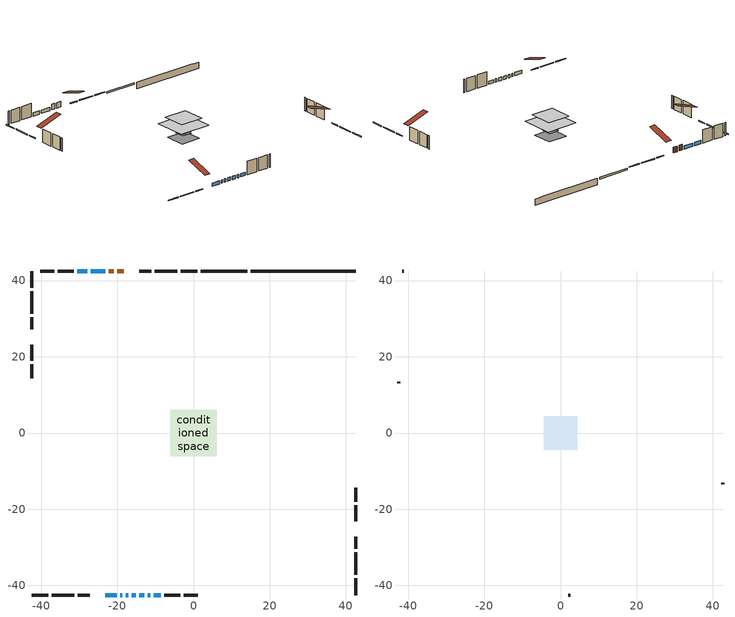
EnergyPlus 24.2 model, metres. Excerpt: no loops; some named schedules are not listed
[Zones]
conditioned space
 floor adiabatic (Floor2 construction): -1.8,-1.8 -1.8,1.8 1.8,1.8 1.8,-1.8 z0.66
 floor adiabatic (AdiabaticFloorConstruction): -6.04,-6.04 -6.04,6.04 6.04,6.04 6.04,-6.04 z3.1
 floor foundation (Slab1 construction): -3.81,-3.81 -3.81,3.81 3.81,3.81 3.81,-3.81 z-1.83
 floor foundation (Slab2 construction): -1.8,-1.8 -1.8,1.8 1.8,1.8 1.8,-1.8 z0
 wall outside (RimJoist1 construction): 1.01,42.5 -3.33,42.5 / -42.5,-42.5 -38.15,-42.5 / -42.5,42.5 -42.5,38.15 / 42.5,-42.5 42.5,-38.15 z0.66:0.96
 wall outside (RimJoist2 construction): -4.26,42.5 -10.2,42.5 / -37.22,-42.5 -31.28,-42.5 / -42.5,37.22 -42.5,31.28 / 42.5,-37.22 42.5,-31.28 z0.66:0.96
 wall outside (RimJoist4 construction): -11.13,42.5 -14.22,42.5 / -30.35,-42.5 -27.27,-42.5 / -42.5,30.35 -42.5,27.27 / 42.5,-30.35 42.5,-27.27 z0.66:0.96
 wall outside (AdiabaticWallConstruction 1): -18.32,42.5 -20.06,42.5 / -20.98,42.5 -22.23,42.5 z0.66:2.69
 wall outside (AdiabaticWallConstruction): -23.16,-42.5 -20.11,-42.5 / -19.18,-42.5 -18.67,-42.5 / -17.74,-42.5 -17.16,-42.5 / -16.24,-42.5 -15.1,-42.5 / -14.17,-42.5 -12.9,-42.5 / -23.16,42.5 -26.95,42.5 / -11.98,-42.5 -11.4,-42.5 / -10.48,-42.5 -8.57,-42.5 / -27.88,42.5 -30.47,42.5 z0.66:1.88
 wall outside (Wall1 construction): -31.4,42.5 -35.59,42.5 / -7.64,-42.5 -3.45,-42.5 / -42.5,23.16 -42.5,18.97 / 42.5,-23.16 42.5,-18.97 z0.66:5.54
 wall outside (Wall2 construction): -36.52,42.5 -40.17,42.5 / -2.53,-42.5 1.13,-42.5 / -42.5,18.04 -42.5,14.39 / 42.5,-18.04 42.5,-14.39 z0.66:5.54
 wall foundation (FoundationWall1 construction): 15.06,42.5,-1.83 15.06,42.5,0.56 39.75,42.5,0.56 39.75,42.5,0.33 42.5,42.5,0.33 42.5,42.5,-1.83
 wall foundation (FoundationWall2 construction): 14.13,42.5 1.94,42.5 z0:0.66
 window (WindowConstruction): -23.16,-42.5 -20.11,-42.5 z0.66:1.88
 window (WindowConstruction 8): -19.18,-42.5 -18.67,-42.5 z0.66:1.88
 window (WindowConstruction 1): -17.74,-42.5 -17.16,-42.5 z0.66:1.88
 window (WindowConstruction 2): -16.24,-42.5 -15.1,-42.5 z0.66:1.88
 window (WindowConstruction 3): -14.17,-42.5 -12.9,-42.5 z0.66:1.88
 window (WindowConstruction 4): -23.16,42.5 -26.95,42.5 z0.66:1.88
 window (WindowConstruction 5): -11.98,-42.5 -11.4,-42.5 z0.66:1.88
 window (WindowConstruction 6): -10.48,-42.5 -8.57,-42.5 z0.66:1.88
 window (WindowConstruction 7): -27.88,42.5 -30.47,42.5 z0.66:1.88
 door (Door): -18.33,42.5 -20.06,42.5 z0.66:2.69
 door (Door 1): -20.98,42.5 -22.23,42.5 z0.66:2.69
 ceiling adiabatic (AdiabaticFloorConstruction): 6.04,-6.04 6.04,6.04 -6.04,6.04 -6.04,-6.04 z3.1
attic - vented
 floor to conditioned space (Floor1 construction Reversed): -4.39,-4.39 -4.39,4.39 4.39,4.39 4.39,-4.39 z5.54
 wall outside (Wall3 construction): -41.1,42.5 -41.57,42.5 / 2.05,-42.5 2.52,-42.5 / -42.5,13.46 -42.5,12.99 / 42.5,-13.46 42.5,-12.99 z0.66:5.54
 roof outside (Roof1 construction): -17.4,42.5,5.54 -17.4,33.95,8.38 -15.15,33.95,8.38 -15.15,42.5,5.54; -24.09,-42.5,5.54 -24.09,-33.95,8.38 -26.34,-33.95,8.38 -26.34,-42.5,5.54; -42.5,24.09,5.54 -33.95,24.09,8.38 -33.95,26.34,8.38 -42.5,26.34,5.54; 42.5,-24.09,5.54 33.95,-24.09,8.38 33.95,-26.34,8.38 42.5,-26.34,5.54
[Building]
Building 1: Terrain=Suburbs
[Site:Location]
Saskatoon Intl AP_SK: Latitude {deg}=52.17; Longitude {deg}=-106.7; Time Zone {hr}=-6; Elevation {m}=504; Keep Site Location Information=Yes
[Site:GroundTemperature:Shallow]
-3.29371, -5.9198, -6.13011, -4.88389, 0.118965, 5.09852, 9.41553, 12.1502, 12.3826, 10.1583, 5.95142, 1.12462
[Site:WaterMainsTemperature]
Calculation Method=Schedule; Temperature Schedule=mains temperature schedule
[Material] Roughness=Rough; Thermal Absorptance=0.9
Name | Thickness {m} | Conductivity {W/m-K} | Density {kg/m3} | Specific Heat {J/kg-K} | Solar Absorptance | Visible Absorptance
asphalt or fiberglass shingles | 0.00635 | 0.162714 | 1121.4 | 1465.45 | 0.84 | 0.84
ceiling loosefill ins | 0.169333 | 0.0480833 | 16.02 | 1046.75 | 0.7 | 0.7
ceiling stud and cavity | 0.1397 | 0.112855 | 65.682 | 1177.47 | 0.7 | 0.7
concrete 4.0 in. | 0.1016 | 1.803125 | 2242.8 | 837.4 | 0.7 | 0.7
concrete 8.0 in. | 0.2032 | 1.803125 | 2242.8 | 837.4 | 0.7 | 0.7
door material | 0.04445 | 0.188738 | 512.64 | 1214.23 | 0.7 | 0.7
door material 1 | 0.04445 | 0.0451087 | 512.64 | 1214.23 | 0.7 | 0.7
exterior vertical ins | 0.0050556 | 0.029427 | 32.04 | 1214.23 | 0.7 | 0.7
exterior vertical ins 1 | 0.00108814 | 0.029427 | 32.04 | 1214.23 | 0.7 | 0.7
floor covering | 0.0127 | 9.015625 | 54.468 | 1339.84 | 0.6 | 0.6
floor covering 1 | 0.0127 | 0.0433444 | 54.468 | 1339.84 | 0.6 | 0.6
floor rigid ins; wall rigid ins | 0.512978 | 0.029427 | 32.04 | 1214.23 | 0.7 | 0.7
floor stud and cavity | 0.0889 | 0.221242 | 50.32683 | 1063.81 | 0.7 | 0.7
floor stud and cavity 1 | 0.1397 | 1.75129 | 37.0049 | 1207.88 | 0.7 | 0.7
furniture material conditioned space 1 | 0.1524 | 0.115458 | 640.8 | 1214.23 | 0.6 | 0.6
gypsum board | 0.0127 | 0.160291 | 801 | 837.4 | 0.6 | 0.6
gypsum board 1 | 0.0127 | 0.160291 | 801 | 837.4 | 0.7 | 0.7
osb sheathing 0.5 in. | 0.0127 | 0.115458 | 512.64 | 1214.23 | 0.7 | 0.7
osb sheathing 0.75 in. | 0.01905 | 0.115458 | 512.64 | 1214.23 | 0.7 | 0.7
osb sheathing 2.0 in. | 0.0508 | 0.115458 | 512.64 | 1214.23 | 0.7 | 0.7
rim joist rigid ins | 0.051816 | 0.029427 | 32.04 | 1214.23 | 0.7 | 0.7
rim joist stud and cavity | 0.0508 | 0.271007 | 50.32683 | 1063.81 | 0.6 | 0.6
rim joist stud and cavity 1 | 0.0508 | 0.0310022 | 125.044 | 1163.47 | 0.6 | 0.6
rim joist stud and cavity 2 | 0.0508 | 0.0442091 | 125.044 | 1163.47 | 0.6 | 0.6
wall stud and cavity | 0.1397 | 0.0930111 | 139.0536 | 1170.24 | 0.7 | 0.7
wall stud and cavity 1 | 0.1397 | 0.0923614 | 139.0536 | 1170.24 | 0.7 | 0.7
wall stud and cavity 2 | 0.0889 | 6.1454 | 50.32683 | 1063.81 | 0.6 | 0.6
wall stud and cavity 3 | 0.0889 | 0.380278 | 52.3479 | 1209.89 | 0.7 | 0.7
wall stud and cavity 4 | 0.0889 | 0.391764 | 83.0341 | 1211.67 | 0.7 | 0.7
wood siding | 0.0254 | 0.102417 | 544.68 | 1172.36 | 0 | 0
wood siding 1 | 0.00254 | 0.102417 | 544.68 | 1172.36 | 0 | 0
wood siding 2; wood siding 3; wood siding 4 | 0.0254 | 0.102417 | 544.68 | 1172.36 | 0.7 | 0.7
[WindowMaterial:SimpleGlazingSystem]
Name | U-Factor {W/m2-K} | Solar Heat Gain Coefficient
WindowMaterial | 2.88499 | 0.7
WindowMaterial 1 | 4.05352 | 0.67
WindowMaterial 2 | 3.71171 | 0.69
WindowMaterial 3 | 2.918492 | 0.67
WindowMaterial 4 | 2.87931 | 0.7
WindowMaterial 5 | 4.06658 | 0.67
WindowMaterial 6 | 3.597013 | 0.7
WindowMaterial 7 | 3.68843 | 0.69
WindowMaterial 8 | 3.032052 | 0.55
[Construction]
AdiabaticFloorConstruction: floor stud and cavity 1, floor rigid ins, osb sheathing 0.75 in., floor covering 1
AdiabaticWallConstruction: wood siding 3, wall rigid ins, wall stud and cavity 3, gypsum board
AdiabaticWallConstruction 1: wood siding 4, wall rigid ins, wall stud and cavity 3, gypsum board
Door: door material
Door 1: door material 1
Floor1 construction Reversed: gypsum board, ceiling stud and cavity, ceiling loosefill ins
Floor2 construction: floor stud and cavity, floor covering
FoundationWall1 construction: concrete 8.0 in., gypsum board 1
FoundationWall2 construction: concrete 8.0 in.
furniture construction conditioned space 1: furniture material conditioned space 1
PartitionWallConstruction: gypsum board, wall stud and cavity 4, gypsum board
RimJoist1 construction: wood siding 2, rim joist stud and cavity
RimJoist2 construction: wood siding 2, osb sheathing 2.0 in., rim joist stud and cavity 1
RimJoist4 construction: wood siding 2, rim joist rigid ins, osb sheathing 2.0 in., rim joist stud and cavity 2
Roof1 construction: asphalt or fiberglass shingles
Slab1 construction; Slab2 construction: concrete 4.0 in.
Wall1 construction: wood siding, osb sheathing 0.5 in., wall stud and cavity, gypsum board
Wall2 construction: wood siding, osb sheathing 0.5 in., wall stud and cavity 1, gypsum board
Wall3 construction: wood siding 1, wall stud and cavity 2
WindowConstruction: WindowMaterial
WindowConstruction 1: WindowMaterial 1
WindowConstruction 2: WindowMaterial 2
WindowConstruction 3: WindowMaterial 3
WindowConstruction 4: WindowMaterial 4
WindowConstruction 5: WindowMaterial 5
WindowConstruction 6: WindowMaterial 6
WindowConstruction 7: WindowMaterial 7
WindowConstruction 8: WindowMaterial 8
[Zone] Multiplier=1; Part of Total Floor Area=Yes
Name | Volume {m3}
attic - vented | 35.5556
conditioned space | 509.5
[Space]
Name | Zone | Volume {m3}
attic - vented 1 | attic - vented | 35.5556
conditioned space 1 | conditioned space | 509.5
[ZoneInfiltration:EffectiveLeakageArea]
infil attic - vented 1: Zone or Space=attic - vented 1; Schedule=Always On Discrete; Effective Air Leakage Area {cm2}=2637.26; Stack Coefficient=0.000537132; Wind Coefficient=1.56589e-05
[ZoneMixing]
whole house fan mix: Zone or Space=attic - vented; Schedule=Always On Continuous; Design Flow Rate Calculation Method=Flow/Zone; Design Flow Rate {m3/s}=0; Source Zone or Space=conditioned space
[SurfaceProperty:ExposedFoundationPerimeter] Exposed Perimeter Calculation Method=TotalExposedPerimeter
Name | Total Exposed Perimeter {m}
Slab1 | 27.432
Slab2 | 12.192
[InternalMass] Zone or ZoneList=conditioned space; Space or SpaceList=conditioned space 1
Name | Construction | Surface Area {m2}
furniture mass conditioned space 1 | furniture construction conditioned space 1 | 91.9259
partition wall mass | PartitionWallConstruction | 216.8
[Lights]
interior lighting: Zone or ZoneList or Space or SpaceList=conditioned space 1; Schedule=interior lighting schedule; Design Level Calculation Method=LightingLevel; Lighting Level {W}=343.2; Return Air Fraction=0; Fraction Radiant=0.6; Fraction Visible=0.2; Fraction Replaceable=1
[People]
occupants: Zone or ZoneList or Space or SpaceList=conditioned space 1; Number of People Schedule=occupants schedule; Number of People Calculation Method=People; Number of People=3; Fraction Radiant=0.314171; Sensible Heat Fraction=0.56303; Activity Level Schedule=occupants activity schedule; Carbon Dioxide Generation Rate {m3/s-W}=0; Enable ASHRAE 55 Comfort Warnings=No; Mean Radiant Temperature Calculation Type=EnclosureAveraged
[ElectricEquipment] Zone or ZoneList or Space or SpaceList=conditioned space 1; Design Level Calculation Method=EquipmentLevel
Name | Schedule | Design Level {W} | Fraction Latent | Fraction Radiant | Fraction Lost
clothes dryer | clothes dryer schedule | 140.772 | 0.015 | 0.081 | 0.85
clothes washer | clothes washer schedule | 32.1985 | 0.03 | 0.162 | 0.7
cooking range | cooking range schedule | 215.147 | 0.08 | 0.432 | 0.2
dishwasher | dishwasher schedule | 66.8632 | 0.3 | 0.18 | 0.4
fridge | fridge schedule | 72.9452 | 0 | 0.6 | 0
mech vent house fan | mech vent house fan schedule | 0 | 0 | 0 | 1
mech vent house fan cfis | mech vent house fan cfis schedule | 0 | 0 | 0 | 0
misc plug loads | misc plug loads schedule | 494.7 | 0.045 | 0.513 | 0.1
whole house fan | Always On Discrete | 0 | 0 | 0 | 1
[OtherEquipment] Zone or ZoneList or Space or SpaceList=conditioned space 1; Design Level Calculation Method=EquipmentLevel
Name | Fuel Type | Schedule | Design Level {W} | Fraction Latent | Fraction Radiant | Fraction Lost
clothes dryer 1 | Electricity | clothes dryer schedule | 0 | 0.015 | 0.081 | 0.85
cooking range 1 | Electricity | cooking range schedule | 0 | 0.08 | 0.432 | 0.2
general water use latent | None | general water use schedule | 62.594 | 1 | 0 | 0
general water use sensible | None | general water use schedule | -61.6891 | 0 | 0.6 | 0
mech vent house fan latent load | None | Always On Discrete | 0 | 1 | 0 | 0
mech vent house fan sensible load | None | Always On Discrete | 0 | 0 | 0 | 0
water heater energy adjustment1 | NaturalGas | Always On Discrete | 0.01 | 0 | 0 | 1
[ZoneInfiltration:DesignFlowRate] Zone or ZoneList or Space or SpaceList=conditioned space 1; Schedule=Always On Discrete; Design Flow Rate Calculation Method=Flow/Zone; Design Flow Rate {m3/s}=0
infil flow; natural vent flow; whole house fan flow
[AvailabilityManager:Scheduled]
central ac and furnace airloop Availability Manager: Schedule=Always On Discrete
[Foundation:Kiva] Initial Indoor Air Temperature {C}=21; Wall Depth Below Slab {m}=0.2032; Custom Block Z Position 1 {m}=0
Name | Wall Height Above Grade {m} | Custom Block Material Name 1 | Custom Block Depth 1 {m} | Custom Block X Position 1 {m}
Foundation Kiva 1 | 0.560009 | exterior vertical ins | 2.39 | 0.2159
Foundation Kiva 2 | 0.660014 | exterior vertical ins 1 | 0.660014 | 0.2032
[Foundation:Kiva:Settings]
Soil Conductivity {W/m-K}=0.849921; Soil Density {kg/m3}=1842.3; Soil Specific Heat {J/kg-K}=418.7; Ground Solar Absorptivity=0.9; Ground Thermal Absorptivity=0.9; Ground Surface Roughness {m}=0.03; Far-Field Width {m}=40; Deep-Ground Boundary Condition=ZeroFlux; Deep-Ground Depth {m}=40; Minimum Cell Dimension {m}=0.2; Maximum Cell Growth Coefficient=3; Simulation Timestep=Timestep
[Exterior:Lights]
exterior lighting: Schedule=exterior lighting schedule; Design Level {W}=75.6
[EnergyManagementSystem:GlobalVariable]
central_ac_and_furnace_airloop_Fan_RTF
infil_program_Qfan
infil_program_Qinf
natural_vent_program_Qnv
natural_vent_program_Qwhf
[EnergyManagementSystem:Sensor]
Name | Output:Variable or Output:Meter Index Key | Output:Variable or Output:Meter
airflow_gain | infil flow | Infiltration Sensible Heat Gain Energy
airflow_gain_1 | natural vent flow | Infiltration Sensible Heat Gain Energy
airflow_gain_2 | whole house fan flow | Infiltration Sensible Heat Gain Energy
airflow_loss | infil flow | Infiltration Sensible Heat Loss Energy
airflow_loss_1 | natural vent flow | Infiltration Sensible Heat Loss Energy
airflow_loss_2 | whole house fan flow | Infiltration Sensible Heat Loss Energy
clg_load_cond |  | Cooling:EnergyTransfer:Zone:CONDITIONED SPACE
clg_sp_s; clg_sp_s_1 | cooling setpoint | Schedule Value
clothes_dryer_exhaust_0_sch_s | clothes dryer exhaust 0 schedule | Schedule Value
cool_season | cooling season schedule | Schedule Value
htg_load_cond |  | Heating:EnergyTransfer:Zone:CONDITIONED SPACE
htg_sp_s; htg_sp_s_1 | heating setpoint | Schedule Value
ig_ee_conv | clothes dryer | Electric Equipment Convective Heating Energy
ig_ee_conv_2 | cooking range | Electric Equipment Convective Heating Energy
ig_ee_conv_4 | fridge | Electric Equipment Convective Heating Energy
ig_ee_conv_5 | misc plug loads | Electric Equipment Convective Heating Energy
ig_ee_conv_6 | whole house fan | Electric Equipment Convective Heating Energy
ig_ee_rad | clothes dryer | Electric Equipment Radiant Heating Energy
ig_ee_rad_2 | cooking range | Electric Equipment Radiant Heating Energy
ig_ee_rad_4 | fridge | Electric Equipment Radiant Heating Energy
ig_ee_rad_5 | misc plug loads | Electric Equipment Radiant Heating Energy
ig_ee_rad_6 | whole house fan | Electric Equipment Radiant Heating Energy
ig_lgt_conv | interior lighting | Lights Convective Heating Energy
ig_lgt_rad | interior lighting | Lights Radiant Heating Energy
ig_lgt_vis | interior lighting | Lights Visible Radiation Heating Energy
ig_oe_conv | clothes dryer 1 | Other Equipment Convective Heating Energy
ig_oe_conv_1 | cooking range 1 | Other Equipment Convective Heating Energy
ig_oe_conv_2 | general water use latent | Other Equipment Convective Heating Energy
ig_oe_conv_3 | general water use sensible | Other Equipment Convective Heating Energy
ig_oe_conv_4 | water heater energy adjustment1 | Other Equipment Convective Heating Energy
ig_oe_rad | clothes dryer 1 | Other Equipment Radiant Heating Energy
ig_oe_rad_1 | cooking range 1 | Other Equipment Radiant Heating Energy
ig_oe_rad_2 | general water use latent | Other Equipment Radiant Heating Energy
ig_oe_rad_3 | general water use sensible | Other Equipment Radiant Heating Energy
ig_oe_rad_4 | water heater energy adjustment1 | Other Equipment Radiant Heating Energy
ig_ppl_conv | occupants | People Convective Heating Energy
ig_ppl_rad | occupants | People Radiant Heating Energy
im_conv | furniture mass conditioned space 1 | Surface Inside Face Convection Heat Gain Energy
im_conv_1 | partition wall mass | Surface Inside Face Convection Heat Gain Energy
im_ig | furniture mass conditioned space 1 | Surface Inside Face Internal Gains Radiation Heat Gain Energy
im_ig_1 | partition wall mass | Surface Inside Face Internal Gains Radiation Heat Gain Energy
im_lgt | furniture mass conditioned space 1 | Surface Inside Face Lights Radiation Heat Gain Energy
im_lgt_1 | partition wall mass | Surface Inside Face Lights Radiation Heat Gain Energy
im_sol | furniture mass conditioned space 1 | Surface Inside Face Solar Radiation Heat Gain Energy
im_sol_1 | partition wall mass | Surface Inside Face Solar Radiation Heat Gain Energy
im_surf | furniture mass conditioned space 1 | Surface Inside Face Net Surface Thermal Radiation Heat Gain Energy
im_surf_1 | partition wall mass | Surface Inside Face Net Surface Thermal Radiation Heat Gain Energy
mv_conv | mech vent house fan | Electric Equipment Convective Heating Energy
mv_conv_1 | mech vent house fan cfis | Electric Equipment Convective Heating Energy
mv_conv_2 | mech vent house fan latent load | Other Equipment Convective Heating Energy
mv_conv_3 | mech vent house fan sensible load | Other Equipment Convective Heating Energy
mv_rad | mech vent house fan | Electric Equipment Radiant Heating Energy
mv_rad_1 | mech vent house fan cfis | Electric Equipment Radiant Heating Energy
mv_rad_2 | mech vent house fan latent load | Other Equipment Radiant Heating Energy
mv_rad_3 | mech vent house fan sensible load | Other Equipment Radiant Heating Energy
natural_vent_s | natural vent schedule | Schedule Value
out_pb_s |  | Site Outdoor Air Barometric Pressure
out_wt_s |  | Site Outdoor Air Humidity Ratio
site_vw_s |  | Site Wind Speed
ss_back_out | Window1 | Surface Window Shortwave from Zone Back Out Window Heat Transfer Rate
ss_back_out_1 | Window10 | Surface Window Shortwave from Zone Back Out Window Heat Transfer Rate
ss_back_out_2 | Window2 | Surface Window Shortwave from Zone Back Out Window Heat Transfer Rate
ss_back_out_3 | Window3 | Surface Window Shortwave from Zone Back Out Window Heat Transfer Rate
ss_back_out_4 | Window4 | Surface Window Shortwave from Zone Back Out Window Heat Transfer Rate
ss_back_out_5 | Window5 | Surface Window Shortwave from Zone Back Out Window Heat Transfer Rate
ss_back_out_6 | Window6 | Surface Window Shortwave from Zone Back Out Window Heat Transfer Rate
ss_back_out_7 | Window7 | Surface Window Shortwave from Zone Back Out Window Heat Transfer Rate
ss_back_out_8 | Window8 | Surface Window Shortwave from Zone Back Out Window Heat Transfer Rate
ss_conv | Door1 | Surface Inside Face Convection Heat Gain Energy
ss_conv_1 | Door2 | Surface Inside Face Convection Heat Gain Energy
ss_conv_10 | Window8 | Surface Inside Face Convection Heat Gain Energy
ss_conv_2 | Window1 | Surface Inside Face Convection Heat Gain Energy
ss_conv_3 | Window10 | Surface Inside Face Convection Heat Gain Energy
ss_conv_4 | Window2 | Surface Inside Face Convection Heat Gain Energy
ss_conv_5 | Window3 | Surface Inside Face Convection Heat Gain Energy
ss_conv_6 | Window4 | Surface Inside Face Convection Heat Gain Energy
ss_conv_7 | Window5 | Surface Inside Face Convection Heat Gain Energy
ss_conv_8 | Window6 | Surface Inside Face Convection Heat Gain Energy
ss_conv_9 | Window7 | Surface Inside Face Convection Heat Gain Energy
ss_ig | Door1 | Surface Inside Face Internal Gains Radiation Heat Gain Energy
ss_ig_1 | Door2 | Surface Inside Face Internal Gains Radiation Heat Gain Energy
ss_ig_10 | Window8 | Surface Inside Face Internal Gains Radiation Heat Gain Energy
ss_ig_2 | Window1 | Surface Inside Face Internal Gains Radiation Heat Gain Energy
ss_ig_3 | Window10 | Surface Inside Face Internal Gains Radiation Heat Gain Energy
ss_ig_4 | Window2 | Surface Inside Face Internal Gains Radiation Heat Gain Energy
ss_ig_5 | Window3 | Surface Inside Face Internal Gains Radiation Heat Gain Energy
ss_ig_6 | Window4 | Surface Inside Face Internal Gains Radiation Heat Gain Energy
ss_ig_7 | Window5 | Surface Inside Face Internal Gains Radiation Heat Gain Energy
ss_ig_8 | Window6 | Surface Inside Face Internal Gains Radiation Heat Gain Energy
ss_ig_9 | Window7 | Surface Inside Face Internal Gains Radiation Heat Gain Energy
ss_lgt | Door1 | Surface Inside Face Lights Radiation Heat Gain Energy
ss_lgt_1 | Door2 | Surface Inside Face Lights Radiation Heat Gain Energy
ss_sol | Door1 | Surface Inside Face Solar Radiation Heat Gain Energy
ss_sol_1 | Door2 | Surface Inside Face Solar Radiation Heat Gain Energy
ss_surf | Door1 | Surface Inside Face Net Surface Thermal Radiation Heat Gain Energy
ss_surf_1 | Door2 | Surface Inside Face Net Surface Thermal Radiation Heat Gain Energy
ss_surf_10 | Window8 | Surface Inside Face Net Surface Thermal Radiation Heat Gain Energy
ss_surf_2 | Window1 | Surface Inside Face Net Surface Thermal Radiation Heat Gain Energy
ss_surf_3 | Window10 | Surface Inside Face Net Surface Thermal Radiation Heat Gain Energy
ss_surf_4 | Window2 | Surface Inside Face Net Surface Thermal Radiation Heat Gain Energy
ss_surf_5 | Window3 | Surface Inside Face Net Surface Thermal Radiation Heat Gain Energy
ss_surf_6 | Window4 | Surface Inside Face Net Surface Thermal Radiation Heat Gain Energy
ss_surf_7 | Window5 | Surface Inside Face Net Surface Thermal Radiation Heat Gain Energy
ss_surf_8 | Window6 | Surface Inside Face Net Surface Thermal Radiation Heat Gain Energy
ss_surf_9 | Window7 | Surface Inside Face Net Surface Thermal Radiation Heat Gain Energy
ss_trans_in | Window1 | Surface Window Transmitted Solar Radiation Rate
ss_trans_in_1 | Window10 | Surface Window Transmitted Solar Radiation Rate
ss_trans_in_2 | Window2 | Surface Window Transmitted Solar Radiation Rate
ss_trans_in_3 | Window3 | Surface Window Transmitted Solar Radiation Rate
ss_trans_in_4 | Window4 | Surface Window Transmitted Solar Radiation Rate
ss_trans_in_5 | Window5 | Surface Window Transmitted Solar Radiation Rate
ss_trans_in_6 | Window6 | Surface Window Transmitted Solar Radiation Rate
ss_trans_in_7 | Window7 | Surface Window Transmitted Solar Radiation Rate
ss_trans_in_8 | Window8 | Surface Window Transmitted Solar Radiation Rate
ss_trans_out | Window1 | Surface Inside Face Initial Transmitted Diffuse Transmitted Out Window Solar Radiation Rate
ss_trans_out_1 | Window10 | Surface Inside Face Initial Transmitted Diffuse Transmitted Out Window Solar Radiation Rate
ss_trans_out_2 | Window2 | Surface Inside Face Initial Transmitted Diffuse Transmitted Out Window Solar Radiation Rate
ss_trans_out_3 | Window3 | Surface Inside Face Initial Transmitted Diffuse Transmitted Out Window Solar Radiation Rate
ss_trans_out_4 | Window4 | Surface Inside Face Initial Transmitted Diffuse Transmitted Out Window Solar Radiation Rate
ss_trans_out_5 | Window5 | Surface Inside Face Initial Transmitted Diffuse Transmitted Out Window Solar Radiation Rate
ss_trans_out_6 | Window6 | Surface Inside Face Initial Transmitted Diffuse Transmitted Out Window Solar Radiation Rate
ss_trans_out_7 | Window7 | Surface Inside Face Initial Transmitted Diffuse Transmitted Out Window Solar Radiation Rate
ss_trans_out_8 | Window8 | Surface Inside Face Initial Transmitted Diffuse Transmitted Out Window Solar Radiation Rate
s_conv | Floor1 | Surface Inside Face Convection Heat Gain Energy
s_conv_1 | Floor2 | Surface Inside Face Convection Heat Gain Energy
s_conv_10 | RimJoist2:0 | Surface Inside Face Convection Heat Gain Energy
s_conv_11 | RimJoist2:180 | Surface Inside Face Convection Heat Gain Energy
s_conv_12 | RimJoist2:270 | Surface Inside Face Convection Heat Gain Energy
s_conv_13 | RimJoist2:90 | Surface Inside Face Convection Heat Gain Energy
s_conv_14 | RimJoist4:0 | Surface Inside Face Convection Heat Gain Energy
s_conv_15 | RimJoist4:180 | Surface Inside Face Convection Heat Gain Energy
s_conv_16 | RimJoist4:270 | Surface Inside Face Convection Heat Gain Energy
s_conv_17 | RimJoist4:90 | Surface Inside Face Convection Heat Gain Energy
s_conv_18 | Slab1 | Surface Inside Face Convection Heat Gain Energy
s_conv_19 | Slab2 | Surface Inside Face Convection Heat Gain Energy
s_conv_2 | FoundationWall1 | Surface Inside Face Convection Heat Gain Energy
s_conv_20 | Wall1:0 | Surface Inside Face Convection Heat Gain Energy
s_conv_21 | Wall1:180 | Surface Inside Face Convection Heat Gain Energy
s_conv_22 | Wall1:270 | Surface Inside Face Convection Heat Gain Energy
s_conv_23 | Wall1:90 | Surface Inside Face Convection Heat Gain Energy
s_conv_24 | Wall2:0 | Surface Inside Face Convection Heat Gain Energy
s_conv_25 | Wall2:180 | Surface Inside Face Convection Heat Gain Energy
s_conv_26 | Wall2:270 | Surface Inside Face Convection Heat Gain Energy
s_conv_27 | Wall2:90 | Surface Inside Face Convection Heat Gain Energy
s_conv_3 | FoundationWall2 | Surface Inside Face Convection Heat Gain Energy
s_conv_4 | inferred conditioned ceiling | Surface Inside Face Convection Heat Gain Energy
s_conv_5 | inferred conditioned floor | Surface Inside Face Convection Heat Gain Energy
s_conv_6 | RimJoist1:0 | Surface Inside Face Convection Heat Gain Energy
s_conv_7 | RimJoist1:180 | Surface Inside Face Convection Heat Gain Energy
s_conv_8 | RimJoist1:270 | Surface Inside Face Convection Heat Gain Energy
s_conv_9 | RimJoist1:90 | Surface Inside Face Convection Heat Gain Energy
